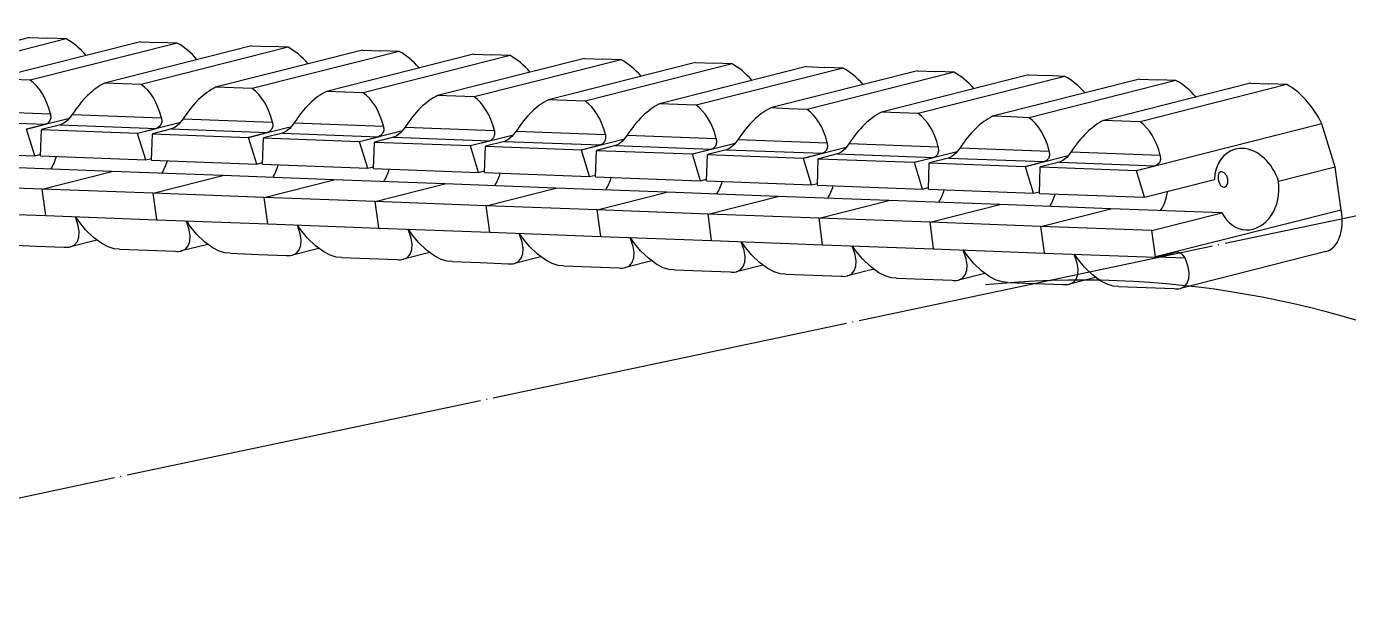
# Model space of a CAD drawing. Header units: millimetres. Extents: x 150937 to 394412, y 327166 to 584759.
# Drawn here: x 183886.4 to 184033, y 452214.7 to 452279.9 of the extents above; entities that cross this region are included whole.
import ezdxf

# ---------------------------------------------------------------- set-up
doc = ezdxf.new("R2010")
doc.units = ezdxf.units.MM
doc.linetypes.add('CEN', pattern=[62, 60, -1, 0, -1])
doc.layers.add('지시선', color=1, linetype='CEN', lineweight=20)
doc.styles.add('ROMANS', font='romans.shx')
doc.dimstyles.new('1004', dxfattribs={"dimscale": 50, "dimtxt": 1.8, "dimasz": 1.6, "dimexe": 1.25, "dimexo": 1, "dimtad": 1, "dimtxsty": 'ROMANS', "dimcen": 2.5, "dimclrd": 94, "dimclre": 94, "dimclrt": 151, "dimadec": 0, "dimazin": 0, "dimtfac": 1, "dimtix": 1, "dimtmove": 0, "dimatfit": 3, "dimfxl": 0, "dimarcsym": 0})

# ---------------------------------------------------------------- blocks, each defined once
blk = doc.blocks.new('c3 base')
at = {"color": 7, "ltscale": 0.279817}
for p, q in [((25986.042, 14768.859), (25961.629, 14762.68)), ((25992.113, 14768.632), (25967.699, 14762.453)), ((26078.252, 14765.408), (26053.838, 14759.229)), ((26084.322, 14765.181), (26059.908, 14759.002)), ((26096.694, 14764.718), (26072.28, 14758.539)), ((26102.764, 14764.491), (26078.35, 14758.312)), ((26139.648, 14763.111), (26115.234, 14756.932)), ((26188.903, 14761.267), (26164.489, 14755.088)), ((26194.973, 14761.04), (26170.56, 14754.861))]:
    blk.add_line(p, q, dxfattribs=at)
at = {"color": 7, "ltscale": 0.279816}
for p, q in [((26004.484, 14768.169), (25980.071, 14761.99)), ((26010.555, 14767.942), (25986.141, 14761.763)), ((26022.926, 14767.479), (25998.512, 14761.3)), ((26028.996, 14767.251), (26004.583, 14761.072)), ((26041.368, 14766.788), (26016.954, 14760.609)), ((26047.438, 14766.561), (26023.025, 14760.382)), ((26059.81, 14766.098), (26035.396, 14759.919)), ((26065.88, 14765.871), (26041.467, 14759.692)), ((26115.135, 14764.028), (26090.722, 14757.849)), ((26121.206, 14763.801), (26096.792, 14757.622)), ((26133.577, 14763.338), (26109.164, 14757.159)), ((26152.019, 14762.648), (26127.606, 14756.469)), ((26158.09, 14762.42), (26133.676, 14756.241)), ((26170.461, 14761.957), (26146.047, 14755.778)), ((26176.531, 14761.73), (26152.118, 14755.551))]:
    blk.add_line(p, q, dxfattribs=at)
at = {"color": 7, "ltscale": 0.033748}
for p, q in [((25986.042, 14768.859), (25989.078, 14768.745)), ((25992.113, 14768.632), (25989.078, 14768.745)), ((26004.484, 14768.169), (26007.519, 14768.055)), ((26010.555, 14767.942), (26007.519, 14768.055)), ((26041.368, 14766.788), (26044.403, 14766.675)), ((26047.438, 14766.561), (26044.403, 14766.675)), ((26059.81, 14766.098), (26062.845, 14765.985)), ((26065.88, 14765.871), (26062.845, 14765.985)), ((26096.694, 14764.718), (26099.729, 14764.604)), ((26102.764, 14764.491), (26099.729, 14764.604)), ((26115.135, 14764.028), (26118.171, 14763.914)), ((26121.206, 14763.801), (26118.171, 14763.914)), ((25986.141, 14761.763), (25983.106, 14761.876)), ((26001.548, 14761.186), (25998.512, 14761.3)), ((26004.583, 14761.072), (26001.548, 14761.186)), ((26139.648, 14763.111), (26136.613, 14763.224)), ((26152.019, 14762.648), (26155.054, 14762.534)), ((26158.09, 14762.42), (26155.054, 14762.534)), ((26170.461, 14761.957), (26173.496, 14761.844)), ((26176.531, 14761.73), (26173.496, 14761.844)), ((26038.431, 14759.806), (26035.396, 14759.919)), ((26041.467, 14759.692), (26038.431, 14759.806)), ((26056.873, 14759.116), (26053.838, 14759.229)), ((26059.908, 14759.002), (26056.873, 14759.116)), ((26093.757, 14757.735), (26090.722, 14757.849)), ((26096.792, 14757.622), (26093.757, 14757.735)), ((26112.199, 14757.045), (26109.164, 14757.159)), ((26115.234, 14756.932), (26112.199, 14757.045)), ((26149.083, 14755.665), (26146.047, 14755.778)), ((26152.118, 14755.551), (26149.083, 14755.665)), ((26167.524, 14754.975), (26164.489, 14755.088)), ((26170.56, 14754.861), (26167.524, 14754.975))]:
    blk.add_line(p, q, dxfattribs=at)
at = {"color": 7, "ltscale": 0.03375}
for p, q in [((26022.926, 14767.479), (26025.961, 14767.365)), ((26084.322, 14765.181), (26081.287, 14765.295)), ((26133.577, 14763.338), (26136.613, 14763.224)), ((26194.973, 14761.04), (26191.938, 14761.154)), ((26023.025, 14760.382), (26019.989, 14760.496)), ((26075.315, 14758.425), (26072.28, 14758.539)), ((26133.676, 14756.241), (26130.641, 14756.355))]:
    blk.add_line(p, q, dxfattribs=at)
at = {"color": 7, "ltscale": 0.033747}
for p, q in [((26028.996, 14767.251), (26025.961, 14767.365)), ((26078.252, 14765.408), (26081.287, 14765.295)), ((26188.903, 14761.267), (26191.938, 14761.154)), ((26019.989, 14760.496), (26016.954, 14760.609)), ((26078.35, 14758.312), (26075.315, 14758.425)), ((26130.641, 14756.355), (26127.606, 14756.469))]:
    blk.add_line(p, q, dxfattribs=at)
at = {"color": 7, "ltscale": 0.164677}
for p, q in [((25974.693, 14756.758), (25989.504, 14756.204)), ((25993.135, 14756.068), (26007.946, 14755.514)), ((26011.577, 14755.378), (26026.387, 14754.824)), ((26048.461, 14753.998), (26063.271, 14753.443)), ((26066.903, 14753.308), (26081.713, 14752.753)), ((26085.344, 14752.617), (26100.155, 14752.063)), ((26103.786, 14751.927), (26118.597, 14751.373)), ((26159.112, 14749.857), (26173.923, 14749.303))]:
    blk.add_line(p, q, dxfattribs=at)
at = {"color": 7, "ltscale": 0.177213}
for p, q in [((25972.741, 14755.06), (25988.679, 14754.463)), ((26006.463, 14752.879), (26022.401, 14752.283)), ((26009.625, 14753.679), (26025.563, 14753.083)), ((26028.067, 14752.989), (26044.005, 14752.393)), ((26024.905, 14752.189), (26040.843, 14751.593)), ((26043.347, 14751.499), (26059.285, 14750.902)), ((26046.509, 14752.299), (26062.447, 14751.703)), ((26061.789, 14750.809), (26077.727, 14750.212)), ((26083.392, 14750.919), (26099.33, 14750.322)), ((26080.23, 14750.119), (26096.168, 14749.522)), ((26117.114, 14748.738), (26133.052, 14748.142)), ((26120.276, 14749.539), (26136.214, 14748.942)), ((26138.718, 14748.848), (26154.656, 14748.252)), ((26157.16, 14748.158), (26173.098, 14747.562)), ((26153.998, 14747.358), (26169.936, 14746.762))]:
    blk.add_line(p, q, dxfattribs=at)
at = {"color": 7, "ltscale": 0.081589}
for p, q in [((25992.658, 14755.42), (25985.54, 14753.618)), ((26084.868, 14751.969), (26077.749, 14750.168)), ((26103.309, 14751.279), (26096.191, 14749.477))]:
    blk.add_line(p, q, dxfattribs=at)
at = {"color": 7, "ltscale": 0.081587}
for p, q in [((26011.1, 14754.73), (26003.982, 14752.928)), ((26029.542, 14754.04), (26022.424, 14752.238)), ((26066.426, 14752.659), (26059.307, 14750.858)), ((26121.751, 14750.589), (26114.633, 14748.787)), ((26140.193, 14749.899), (26133.075, 14748.097))]:
    blk.add_line(p, q, dxfattribs=at)
at = {"color": 7, "ltscale": 0.164679}
for p, q in [((26030.019, 14754.688), (26044.829, 14754.134)), ((26122.228, 14751.237), (26137.039, 14750.683)), ((26140.67, 14750.547), (26155.481, 14749.993))]:
    blk.add_line(p, q, dxfattribs=at)
at = {"color": 7, "ltscale": 0.036241}
for p, q in [((25985.517, 14753.663), (25988.679, 14754.463)), ((25991.183, 14754.37), (25988.021, 14753.569)), ((26003.959, 14752.973), (26007.121, 14753.773)), ((26009.625, 14753.679), (26006.463, 14752.879)), ((26022.401, 14752.283), (26025.563, 14753.083)), ((26028.067, 14752.989), (26024.905, 14752.189)), ((26040.843, 14751.593), (26044.005, 14752.393)), ((26077.727, 14750.212), (26080.889, 14751.013)), ((26083.392, 14750.919), (26080.23, 14750.119)), ((26096.168, 14749.522), (26099.33, 14750.322)), ((26101.834, 14750.229), (26098.672, 14749.428)), ((26114.61, 14748.832), (26117.772, 14749.632)), ((26120.276, 14749.539), (26117.114, 14748.738)), ((26133.052, 14748.142), (26136.214, 14748.942)), ((26138.718, 14748.848), (26135.556, 14748.048)), ((26173.152, 14732.368), (26176.314, 14733.168))]:
    blk.add_line(p, q, dxfattribs=at)
at = {"color": 7, "ltscale": 0.05114}
for p, q in [((25986.895, 14749.22), (25985.54, 14753.618)), ((26005.337, 14748.529), (26003.982, 14752.928)), ((26023.779, 14747.839), (26022.424, 14752.238)), ((26060.662, 14746.459), (26059.307, 14750.858)), ((26079.104, 14745.769), (26077.749, 14750.168)), ((26097.546, 14745.079), (26096.191, 14749.477)), ((26115.988, 14744.389), (26114.633, 14748.787)), ((26171.314, 14742.318), (26169.959, 14746.717))]:
    blk.add_line(p, q, dxfattribs=at)
at = {"color": 7, "ltscale": 0.048276}
for p, q in [((25987.851, 14749.184), (25988.01, 14753.526)), ((26043.177, 14747.113), (26043.336, 14751.455)), ((26061.618, 14746.423), (26061.778, 14750.765)), ((26080.06, 14745.733), (26080.22, 14750.075)), ((26098.502, 14745.043), (26098.662, 14749.385)), ((26153.828, 14742.973), (26153.987, 14747.315))]:
    blk.add_line(p, q, dxfattribs=at)
at = {"color": 7, "ltscale": 0.177214}
for p, q in [((25988.021, 14753.569), (26003.959, 14752.973)), ((25991.183, 14754.37), (26007.121, 14753.773)), ((26064.95, 14751.609), (26080.889, 14751.013)), ((26101.834, 14750.229), (26117.772, 14749.632)), ((26098.672, 14749.428), (26114.61, 14748.832)), ((26135.556, 14748.048), (26151.494, 14747.452))]:
    blk.add_line(p, q, dxfattribs=at)
at = {"color": 7, "ltscale": 0.048275}
for p, q in [((26006.293, 14748.494), (26006.452, 14752.836)), ((26024.735, 14747.804), (26024.894, 14752.145)), ((26116.944, 14744.353), (26117.104, 14748.695)), ((26135.386, 14743.663), (26135.545, 14748.005))]:
    blk.add_line(p, q, dxfattribs=at)
at = {"color": 7, "ltscale": 0.081588}
for p, q in [((26047.984, 14753.35), (26040.865, 14751.548)), ((26158.635, 14749.209), (26151.517, 14747.407))]:
    blk.add_line(p, q, dxfattribs=at)
at = {"color": 7, "ltscale": 0.353376}
blk.add_line((26200.79, 14754.52), (26169.959, 14746.717), dxfattribs=at)
at = {"color": 7, "ltscale": 0.083425}
blk.add_line((26203.001, 14747.345), (26200.79, 14754.52), dxfattribs=at)
at = {"color": 7, "ltscale": 0.051139}
for p, q in [((26042.22, 14747.149), (26040.865, 14751.548)), ((26134.43, 14743.699), (26133.075, 14748.097)), ((26152.872, 14743.008), (26151.517, 14747.407))]:
    blk.add_line(p, q, dxfattribs=at)
at = {"color": 7, "ltscale": 0.036239}
for p, q in [((26046.509, 14752.299), (26043.347, 14751.499)), ((26059.285, 14750.902), (26062.447, 14751.703)), ((26064.95, 14751.609), (26061.789, 14750.809)), ((26151.494, 14747.452), (26154.656, 14748.252)), ((26157.16, 14748.158), (26153.998, 14747.358)), ((26169.936, 14746.762), (26173.098, 14747.562))]:
    blk.add_line(p, q, dxfattribs=at)
at = {"color": 7, "ltscale": 0.19442}
for p, q in [((25969.409, 14749.874), (25986.895, 14749.22)), ((26080.06, 14745.733), (26097.546, 14745.079))]:
    blk.add_line(p, q, dxfattribs=at)
at = {"color": 7, "ltscale": 0.011077}
for p, q in [((25986.895, 14749.22), (25987.861, 14749.464)), ((26005.337, 14748.529), (26006.303, 14748.774)), ((26023.779, 14747.839), (26024.745, 14748.084)), ((26042.22, 14747.149), (26043.187, 14747.394)), ((26060.662, 14746.459), (26061.629, 14746.704)), ((26079.104, 14745.769), (26080.071, 14746.014)), ((26097.546, 14745.079), (26098.512, 14745.323)), ((26115.988, 14744.389), (26116.954, 14744.633)), ((26134.43, 14743.699), (26135.396, 14743.943)), ((26152.872, 14743.008), (26153.838, 14743.253))]:
    blk.add_line(p, q, dxfattribs=at)
at = {"color": 7, "ltscale": 0.194422}
for p, q in [((25987.851, 14749.184), (26005.337, 14748.529)), ((26006.293, 14748.494), (26023.779, 14747.839)), ((26024.735, 14747.804), (26042.22, 14747.149)), ((26043.177, 14747.113), (26060.662, 14746.459)), ((26061.618, 14746.423), (26079.104, 14745.769)), ((26098.502, 14745.043), (26115.988, 14744.389)), ((26116.944, 14744.353), (26134.43, 14743.699)), ((26135.386, 14743.663), (26152.872, 14743.008)), ((26153.828, 14742.973), (26171.314, 14742.318))]:
    blk.add_line(p, q, dxfattribs=at)
at = {"color": 7, "ltscale": 0.205054}
for p, q in [((25999.729, 14746.62), (25981.287, 14747.31)), ((26036.612, 14745.24), (26018.17, 14745.93)), ((25988.128, 14743.684), (25969.686, 14744.374)), ((26025.011, 14742.303), (26006.569, 14742.994)), ((26110.38, 14742.479), (26091.938, 14743.169)), ((26147.264, 14741.099), (26128.822, 14741.789)), ((26098.779, 14739.543), (26080.337, 14740.233)), ((26135.663, 14738.163), (26117.221, 14738.853))]:
    blk.add_line(p, q, dxfattribs=at)
at = {"color": 7, "ltscale": 0.132964}
for p, q in [((25988.128, 14743.684), (25999.729, 14746.62)), ((25988.128, 14743.684), (25999.729, 14746.62)), ((26006.569, 14742.994), (26018.17, 14745.93)), ((26006.569, 14742.994), (26018.17, 14745.93)), ((26025.011, 14742.303), (26036.612, 14745.24)), ((26025.011, 14742.303), (26036.612, 14745.24)), ((26043.453, 14741.613), (26055.054, 14744.55)), ((26043.453, 14741.613), (26055.054, 14744.55)), ((26061.895, 14740.923), (26073.496, 14743.859)), ((26061.895, 14740.923), (26073.496, 14743.859)), ((26171.314, 14742.318), (26182.915, 14745.254)), ((26080.337, 14740.233), (26091.938, 14743.169)), ((26080.337, 14740.233), (26091.938, 14743.169)), ((26098.779, 14739.543), (26110.38, 14742.479)), ((26098.779, 14739.543), (26110.38, 14742.479)), ((26117.221, 14738.853), (26128.822, 14741.789)), ((26117.221, 14738.853), (26128.822, 14741.789)), ((26135.663, 14738.163), (26147.264, 14741.099)), ((26135.663, 14738.163), (26147.264, 14741.099)), ((26154.104, 14737.472), (26165.705, 14740.409)), ((26154.104, 14737.472), (26165.705, 14740.409)), ((26172.546, 14736.782), (26184.147, 14739.719))]:
    blk.add_line(p, q, dxfattribs=at)
at = {"color": 7, "ltscale": 0.205053}
for p, q in [((26018.17, 14745.93), (25999.729, 14746.62)), ((26006.569, 14742.994), (25988.128, 14743.684)), ((26055.054, 14744.55), (26036.612, 14745.24)), ((26073.496, 14743.859), (26055.054, 14744.55)), ((26091.938, 14743.169), (26073.496, 14743.859)), ((26043.453, 14741.613), (26025.011, 14742.303)), ((26061.895, 14740.923), (26043.453, 14741.613)), ((26128.822, 14741.789), (26110.38, 14742.479)), ((26080.337, 14740.233), (26061.895, 14740.923)), ((26117.221, 14738.853), (26098.779, 14739.543)), ((26165.705, 14740.409), (26147.264, 14741.099)), ((26184.147, 14739.719), (26165.705, 14740.409)), ((26154.104, 14737.472), (26135.663, 14738.163)), ((26172.546, 14736.782), (26154.104, 14737.472))]:
    blk.add_line(p, q, dxfattribs=at)
at = {"color": 7, "ltscale": 0.107976}
blk.add_line((26203.001, 14747.345), (26193.58, 14744.96), dxfattribs=at)
at = {"color": 7, "ltscale": 0.080025}
blk.add_line((26203.977, 14740.209), (26203.001, 14747.345), dxfattribs=at)
at = {"color": 7, "ltscale": 0.049085}
for p, q in [((25988.726, 14739.307), (25988.128, 14743.684)), ((25988.726, 14739.307), (25988.128, 14743.684)), ((26007.168, 14738.617), (26006.569, 14742.994)), ((26007.168, 14738.617), (26006.569, 14742.994)), ((26044.052, 14737.236), (26043.453, 14741.613)), ((26044.052, 14737.236), (26043.453, 14741.613)), ((26062.494, 14736.546), (26061.895, 14740.923)), ((26062.494, 14736.546), (26061.895, 14740.923)), ((26080.936, 14735.856), (26080.337, 14740.233)), ((26080.936, 14735.856), (26080.337, 14740.233)), ((26099.378, 14735.166), (26098.779, 14739.543)), ((26099.378, 14735.166), (26098.779, 14739.543)), ((26117.819, 14734.476), (26117.221, 14738.853)), ((26117.819, 14734.476), (26117.221, 14738.853)), ((26154.703, 14733.096), (26154.104, 14737.472)), ((26154.703, 14733.096), (26154.104, 14737.472)), ((26173.145, 14732.405), (26172.546, 14736.782))]:
    blk.add_line(p, q, dxfattribs=at)
at = {"color": 7, "ltscale": 0.049084}
for p, q in [((26025.61, 14737.927), (26025.011, 14742.303)), ((26025.61, 14737.927), (26025.011, 14742.303)), ((26136.261, 14733.786), (26135.663, 14738.163)), ((26136.261, 14733.786), (26135.663, 14738.163))]:
    blk.add_line(p, q, dxfattribs=at)
at = {"color": 7, "ltscale": 0.205094}
for p, q in [((25970.288, 14739.96), (25988.733, 14739.269)), ((25988.73, 14739.269), (26007.175, 14738.579)), ((26025.613, 14737.889), (26044.059, 14737.199)), ((26044.055, 14737.199), (26062.501, 14736.509)), ((26062.497, 14736.509), (26080.943, 14735.819)), ((26080.939, 14735.819), (26099.384, 14735.128)), ((26136.265, 14733.748), (26154.71, 14733.058)), ((26154.706, 14733.058), (26173.152, 14732.368))]:
    blk.add_line(p, q, dxfattribs=at)
at = {"color": 7, "ltscale": 0.353377}
blk.add_line((26203.977, 14740.209), (26173.145, 14732.405), dxfattribs=at)
at = {"color": 7, "ltscale": 0.205095}
for p, q in [((26007.171, 14738.579), (26025.617, 14737.889)), ((26099.381, 14735.129), (26117.826, 14734.438)), ((26117.823, 14734.438), (26136.268, 14733.748))]:
    blk.add_line(p, q, dxfattribs=at)
at = {"color": 7, "ltscale": 0.050047}
for p, q in [((25997.21, 14735.192), (25992.844, 14734.087)), ((26107.861, 14731.051), (26103.495, 14729.946)), ((26144.745, 14729.671), (26140.379, 14728.566))]:
    blk.add_line(p, q, dxfattribs=at)
at = {"color": 7, "ltscale": 0.051311}
for p, q in [((25982.552, 14734.395), (25987.167, 14734.222)), ((25987.167, 14734.222), (25991.782, 14734.049)), ((26000.994, 14733.705), (26005.609, 14733.532)), ((26019.436, 14733.014), (26024.051, 14732.842)), ((26024.051, 14732.842), (26028.666, 14732.669)), ((26037.878, 14732.324), (26042.493, 14732.152)), ((26056.32, 14731.634), (26060.935, 14731.461)), ((26060.935, 14731.461), (26065.55, 14731.289)), ((26074.762, 14730.944), (26079.377, 14730.771)), ((26079.377, 14730.771), (26083.991, 14730.599)), ((26097.818, 14730.081), (26102.433, 14729.908)), ((26111.646, 14729.564), (26116.26, 14729.391)), ((26130.087, 14728.874), (26134.702, 14728.701)), ((26134.702, 14728.701), (26139.317, 14728.528)), ((26148.529, 14728.183), (26153.144, 14728.011)), ((26166.971, 14727.493), (26171.586, 14727.321)), ((26171.586, 14727.321), (26176.201, 14727.148))]:
    blk.add_line(p, q, dxfattribs=at)
at = {"color": 7, "ltscale": 0.05131}
for p, q in [((26005.609, 14733.532), (26010.224, 14733.359)), ((26042.493, 14732.152), (26047.108, 14731.979)), ((26093.204, 14730.254), (26097.818, 14730.081)), ((26116.26, 14729.391), (26120.875, 14729.218)), ((26153.144, 14728.011), (26157.759, 14727.838))]:
    blk.add_line(p, q, dxfattribs=at)
at = {"color": 7, "ltscale": 0.050049}
for p, q in [((26015.652, 14734.502), (26011.285, 14733.397)), ((26034.094, 14733.812), (26029.727, 14732.706)), ((26052.536, 14733.121), (26048.169, 14732.016)), ((26070.978, 14732.431), (26066.611, 14731.326)), ((26089.42, 14731.741), (26085.053, 14730.636)), ((26126.303, 14730.361), (26121.937, 14729.256)), ((26163.187, 14728.981), (26158.82, 14727.875))]:
    blk.add_line(p, q, dxfattribs=at)
at = {"color": 7, "ltscale": 0.27706}
blk.add_line((26201.435, 14733.303), (26177.262, 14727.185), dxfattribs=at)
at = {"color": 7, "ltscale": 0.052109}
blk.add_line((26173.354, 14732.419), (26178.041, 14732.244), dxfattribs=at)
at = {"color": 7}
for points in [[(25989.504, 14756.204), (25989.553, 14755.491), (25989.373, 14754.968), (25988.991, 14754.59), (25988.679, 14754.463)], [(25993.135, 14756.068), (25992.421, 14755.161), (25991.758, 14754.622), (25991.183, 14754.37)], [(26007.946, 14755.514), (26007.995, 14754.801), (26007.815, 14754.278), (26007.433, 14753.9), (26007.121, 14753.773)], [(26011.577, 14755.378), (26010.863, 14754.471), (26010.2, 14753.932), (26009.625, 14753.679)], [(26026.387, 14754.824), (26026.437, 14754.111), (26026.257, 14753.588), (26025.874, 14753.21), (26025.563, 14753.083)], [(26030.019, 14754.688), (26029.305, 14753.78), (26028.642, 14753.242), (26028.067, 14752.989)], [(26044.829, 14754.134), (26044.879, 14753.421), (26044.699, 14752.898), (26044.316, 14752.52), (26044.005, 14752.393)], [(26048.461, 14753.998), (26047.747, 14753.09), (26047.084, 14752.552), (26046.509, 14752.299)], [(26063.271, 14753.443), (26063.321, 14752.731), (26063.141, 14752.208), (26062.758, 14751.83), (26062.447, 14751.703)], [(26066.903, 14753.308), (26066.189, 14752.4), (26065.526, 14751.861), (26064.95, 14751.609)], [(26081.713, 14752.753), (26081.763, 14752.041), (26081.583, 14751.517), (26081.2, 14751.14), (26080.889, 14751.013)], [(26085.344, 14752.617), (26084.63, 14751.71), (26083.968, 14751.171), (26083.392, 14750.919)], [(26100.155, 14752.063), (26100.205, 14751.351), (26100.025, 14750.827), (26099.642, 14750.45), (26099.33, 14750.322)], [(26103.786, 14751.927), (26103.072, 14751.02), (26102.41, 14750.481), (26101.834, 14750.229)], [(26118.597, 14751.373), (26118.647, 14750.66), (26118.467, 14750.137), (26118.084, 14749.759), (26117.772, 14749.632)], [(26122.228, 14751.237), (26121.514, 14750.33), (26120.851, 14749.791), (26120.276, 14749.539)], [(26137.039, 14750.683), (26137.089, 14749.97), (26136.908, 14749.447), (26136.526, 14749.069), (26136.214, 14748.942)], [(26140.67, 14750.547), (26139.956, 14749.64), (26139.293, 14749.101), (26138.718, 14748.848)], [(26155.481, 14749.993), (26155.53, 14749.28), (26155.35, 14748.757), (26154.968, 14748.379), (26154.656, 14748.252)], [(26159.112, 14749.857), (26158.398, 14748.949), (26157.735, 14748.411), (26157.16, 14748.158)], [(26173.923, 14749.303), (26173.972, 14748.59), (26173.792, 14748.067), (26173.409, 14747.689), (26173.098, 14747.562)], [(26183.949, 14746.536), (26183.68, 14746.343), (26183.537, 14745.956), (26183.551, 14745.256), (26183.7, 14744.718)], [(26184.974, 14745.881), (26184.564, 14746.359), (26184.141, 14746.546), (26183.949, 14746.536)], [(26184.584, 14744.028), (26184.912, 14744.236), (26185.15, 14744.698), (26185.167, 14745.355), (26184.974, 14745.881)], [(26183.7, 14744.718), (26183.981, 14744.252), (26184.309, 14744.033), (26184.584, 14744.028)], [(25992.843, 14734.087), (25993.508, 14734.402), (25993.976, 14734.948), (25994.236, 14735.691), (25994.287, 14736.592), (25994.138, 14737.61), (25993.648, 14739.085)], [(26000.994, 14733.705), (26000.103, 14733.767), (25999.107, 14734.078), (25998.058, 14734.617), (25996.658, 14735.633), (25995.345, 14736.903), (25994.196, 14738.335), (25993.7, 14739.085)], [(26011.285, 14733.397), (26011.95, 14733.712), (26012.418, 14734.258), (26012.678, 14735.001), (26012.729, 14735.902), (26012.579, 14736.92), (26012.09, 14738.395)], [(26019.436, 14733.014), (26018.544, 14733.077), (26017.549, 14733.388), (26016.5, 14733.927), (26015.1, 14734.942), (26013.787, 14736.213), (26012.638, 14737.645), (26012.142, 14738.395)], [(26029.727, 14732.706), (26030.392, 14733.022), (26030.86, 14733.568), (26031.12, 14734.311), (26031.171, 14735.211), (26031.021, 14736.23), (26030.532, 14737.705)], [(26037.878, 14732.324), (26036.986, 14732.387), (26035.991, 14732.697), (26034.942, 14733.236), (26033.542, 14734.252), (26032.229, 14735.523), (26031.079, 14736.955), (26030.584, 14737.705)], [(26048.169, 14732.016), (26048.834, 14732.331), (26049.302, 14732.878), (26049.561, 14733.621), (26049.613, 14734.521), (26049.463, 14735.54), (26048.974, 14737.015)], [(26056.32, 14731.634), (26055.428, 14731.696), (26054.433, 14732.007), (26053.384, 14732.546), (26051.984, 14733.562), (26050.671, 14734.833), (26049.521, 14736.265), (26049.026, 14737.015)], [(26066.611, 14731.326), (26067.275, 14731.641), (26067.744, 14732.187), (26068.003, 14732.93), (26068.055, 14733.831), (26067.905, 14734.85), (26067.415, 14736.325)], [(26074.762, 14730.944), (26073.87, 14731.006), (26072.875, 14731.317), (26071.826, 14731.856), (26070.425, 14732.872), (26069.113, 14734.143), (26067.963, 14735.575), (26067.468, 14736.324)], [(26085.053, 14730.636), (26085.717, 14730.951), (26086.185, 14731.497), (26086.445, 14732.24), (26086.497, 14733.141), (26086.347, 14734.159), (26085.857, 14735.634)], [(26093.204, 14730.254), (26092.312, 14730.316), (26091.317, 14730.627), (26090.267, 14731.166), (26088.867, 14732.182), (26087.555, 14733.452), (26086.405, 14734.885), (26085.91, 14735.634)], [(26103.495, 14729.946), (26104.159, 14730.261), (26104.627, 14730.807), (26104.887, 14731.55), (26104.938, 14732.451), (26104.789, 14733.469), (26104.299, 14734.944)], [(26111.646, 14729.564), (26110.754, 14729.626), (26109.759, 14729.937), (26108.709, 14730.476), (26107.309, 14731.492), (26105.997, 14732.762), (26104.847, 14734.195), (26104.352, 14734.944)], [(26121.937, 14729.256), (26122.601, 14729.571), (26123.069, 14730.117), (26123.329, 14730.86), (26123.38, 14731.761), (26123.231, 14732.779), (26122.741, 14734.254)], [(26130.087, 14728.874), (26129.196, 14728.936), (26128.2, 14729.247), (26127.151, 14729.786), (26125.751, 14730.802), (26124.438, 14732.072), (26123.289, 14733.504), (26122.794, 14734.254)], [(26140.378, 14728.566), (26141.043, 14728.881), (26141.511, 14729.427), (26141.771, 14730.17), (26141.822, 14731.071), (26141.673, 14732.089), (26141.183, 14733.564)], [(26148.529, 14728.183), (26147.638, 14728.246), (26146.642, 14728.557), (26145.593, 14729.096), (26144.193, 14730.112), (26142.88, 14731.382), (26141.731, 14732.814), (26141.235, 14733.564)], [(26158.82, 14727.875), (26159.485, 14728.191), (26159.953, 14728.737), (26160.213, 14729.48), (26160.264, 14730.38), (26160.114, 14731.399), (26159.625, 14732.874)], [(26166.971, 14727.493), (26166.079, 14727.555), (26165.084, 14727.866), (26164.035, 14728.405), (26162.635, 14729.421), (26161.322, 14730.692), (26160.173, 14732.124), (26159.677, 14732.874)], [(26178.041, 14732.244), (26177.623, 14732.829), (26177.029, 14733.158), (26176.702, 14733.209)], [(26177.262, 14727.185), (26177.931, 14727.504), (26178.401, 14728.057), (26178.658, 14728.81), (26178.704, 14729.723), (26178.546, 14730.753), (26178.041, 14732.244)]]:
    blk.add_lwpolyline(points, dxfattribs=at)
for centre, radius, start, end in [((26187.407, 14746.262), 4.188, 87.69003, 104.07339), ((25992.223, 14736.78), 2.765, 260.82069, 282.97043), ((26010.665, 14736.09), 2.765, 260.82069, 282.97043), ((26029.107, 14735.399), 2.765, 260.82069, 282.97043), ((26176.651, 14731.839), 1.372, 87.86077, 104.23335), ((26047.549, 14734.709), 2.765, 260.82069, 282.97043), ((26065.991, 14734.019), 2.765, 260.82069, 282.97043), ((26084.433, 14733.329), 2.765, 260.82069, 282.97043), ((26102.874, 14732.639), 2.765, 260.82069, 282.97043), ((26121.316, 14731.949), 2.765, 260.82069, 282.97043), ((26139.758, 14731.259), 2.765, 260.82069, 282.97043), ((26158.2, 14730.568), 2.765, 260.82069, 282.97043), ((26176.642, 14729.878), 2.765, 260.82069, 282.97043)]:
    blk.add_arc(centre, radius, start, end, dxfattribs=at)
blk.add_arc((26160.823, 14568.902), 159.661, 331.89521, 95.72748)
for centre, major_axis, ratio, start_param, end_param in [((25990.919, 14755.281), (-3.566, 14.091), 0.6191407, 5.3946624, 5.7681308), ((26009.361, 14754.591), (-3.566, 14.091), 0.6191407, 5.3946624, 5.7681308), ((26027.803, 14753.901), (-3.566, 14.091), 0.6191407, 5.3946624, 5.7681308), ((26046.245, 14753.211), (-3.566, 14.091), 0.6191407, 5.3946624, 5.7681308), ((26064.687, 14752.521), (-3.566, 14.091), 0.6191407, 5.3946624, 5.7681308), ((26083.128, 14751.831), (-3.566, 14.091), 0.6191407, 5.3946624, 5.7681308), ((26101.57, 14751.141), (-3.566, 14.091), 0.6191407, 5.3946624, 5.7681308), ((26120.012, 14750.45), (-3.566, 14.091), 0.6191407, 5.3946624, 5.7681308), ((25980.378, 14747.259), (-4.041, -15.309), 0.5732109, 2.3368659, 2.9340141), ((25998.817, 14746.569), (-4.045, -15.309), 0.5731691, 3.6050639, 4.2022119), ((26138.454, 14749.76), (-3.566, 14.091), 0.6191407, 5.3946624, 5.7681308), ((26156.896, 14749.07), (-3.566, 14.091), 0.6191407, 5.3946624, 5.7681308), ((26175.338, 14748.38), (-3.566, 14.091), 0.6191407, 5.3946624, 5.7681308), ((25998.82, 14746.569), (-4.041, -15.309), 0.5732109, 2.3368659, 2.9340141), ((26017.259, 14745.879), (-4.045, -15.309), 0.5731691, 3.6050639, 4.2022119), ((26017.262, 14745.879), (-4.041, -15.309), 0.5732109, 2.3368659, 2.9340141), ((26035.701, 14745.189), (-4.045, -15.309), 0.5731691, 3.6050639, 4.2022119), ((26035.704, 14745.189), (-4.041, -15.309), 0.5732109, 2.3368659, 2.9340141), ((26054.143, 14744.499), (-4.045, -15.309), 0.5731691, 3.6050639, 4.2022119), ((26054.146, 14744.499), (-4.041, -15.309), 0.5732109, 2.3368659, 2.9340141), ((26193.78, 14747.69), (-3.566, 14.091), 0.6191407, 5.0563521, 5.7681308), ((26072.585, 14743.809), (-4.045, -15.309), 0.5731691, 3.6050639, 4.2022119), ((26072.588, 14743.809), (-4.041, -15.309), 0.5732109, 2.3368659, 2.9340141), ((26091.026, 14743.118), (-4.045, -15.309), 0.5731691, 3.6050639, 4.2022119), ((26091.029, 14743.118), (-4.041, -15.309), 0.5732109, 2.3368659, 2.9340141), ((26109.468, 14742.428), (-4.045, -15.309), 0.5731691, 3.6050639, 4.2022119), ((26109.471, 14742.428), (-4.041, -15.309), 0.5732109, 2.3368659, 2.9340141), ((26127.91, 14741.738), (-4.045, -15.309), 0.5731691, 3.6050639, 4.2022119), ((26127.913, 14741.738), (-4.041, -15.309), 0.5732109, 2.3368659, 2.9340141), ((26146.352, 14741.048), (-4.045, -15.309), 0.5731691, 3.6050639, 4.2022119), ((26146.355, 14741.048), (-4.041, -15.309), 0.5732109, 2.3368659, 2.9340141), ((26164.794, 14740.358), (-4.045, -15.309), 0.5731691, 3.6050639, 4.2022119), ((26164.797, 14740.358), (-4.041, -15.309), 0.5732109, 2.3368659, 2.9340141), ((25978.529, 14746.788), (-3.566, 14.091), 0.6191407, 5.0563521, 5.0599308), ((25996.971, 14746.098), (-3.566, 14.091), 0.6191407, 0.8639833, 0.8675619), ((25996.971, 14746.098), (-3.566, 14.091), 0.6191407, 5.0563521, 5.0599308), ((26015.413, 14745.408), (-3.566, 14.091), 0.6191407, 0.8639833, 0.8675619), ((26015.413, 14745.408), (-3.566, 14.091), 0.6191407, 5.0563521, 5.0599308), ((26033.855, 14744.717), (-3.566, 14.091), 0.6191407, 0.8639833, 0.8675619), ((26033.855, 14744.717), (-3.566, 14.091), 0.6191407, 5.0563521, 5.0599308), ((26052.297, 14744.027), (-3.566, 14.091), 0.6191407, 0.8639833, 0.8675619), ((26052.297, 14744.027), (-3.566, 14.091), 0.6191407, 5.0563521, 5.0599308), ((26070.739, 14743.337), (-3.566, 14.091), 0.6191407, 0.8639833, 0.8675619), ((26070.739, 14743.337), (-3.566, 14.091), 0.6191407, 5.0563521, 5.0599308), ((26188.441, 14743.66), (2.51, -6.519), 0.7564666, 3.0509543, 4.1919985), ((26188.441, 14743.66), (2.51, -6.519), 0.7564529, 1.480137, 2.8279417), ((25985.581, 14751.251), (-0.252, -6.745), 0.772644, 0.9181742, 1.2729009), ((25985.581, 14751.251), (-0.252, -6.745), 0.772644, 0.9181742, 1.2729009), ((26004.023, 14750.561), (-0.252, -6.745), 0.772644, 0.9181742, 1.2729009), ((26004.023, 14750.561), (-0.252, -6.745), 0.772644, 0.9181742, 1.2729009), ((26089.181, 14742.647), (-3.566, 14.091), 0.6191407, 0.8639833, 0.8675619), ((26089.181, 14742.647), (-3.566, 14.091), 0.6191407, 5.0563521, 5.0599308), ((26107.622, 14741.957), (-3.566, 14.091), 0.6191407, 0.8639833, 0.8675619), ((26107.622, 14741.957), (-3.566, 14.091), 0.6191407, 5.0563521, 5.0599308), ((26126.064, 14741.267), (-3.566, 14.091), 0.6191407, 0.8639833, 0.8675619), ((26126.064, 14741.267), (-3.566, 14.091), 0.6191407, 5.0563521, 5.0599308), ((26144.506, 14740.577), (-3.566, 14.091), 0.6191407, 0.8639833, 0.8675619), ((26022.464, 14749.871), (-0.252, -6.745), 0.772644, 0.9181742, 1.2729009), ((26022.464, 14749.871), (-0.252, -6.745), 0.772644, 0.9181742, 1.2729009), ((26040.906, 14749.181), (-0.252, -6.745), 0.772644, 0.9181742, 1.2729009), ((26040.906, 14749.181), (-0.252, -6.745), 0.772644, 0.9181742, 1.2729009), ((26059.348, 14748.491), (-0.252, -6.745), 0.772644, 0.9181742, 1.2729009), ((26059.348, 14748.491), (-0.252, -6.745), 0.772644, 0.9181742, 1.2729009), ((26144.506, 14740.577), (-3.566, 14.091), 0.6191407, 5.0563521, 5.0599308), ((26162.948, 14739.886), (-3.566, 14.091), 0.6191407, 0.8639833, 0.8675619), ((26162.948, 14739.886), (-3.566, 14.091), 0.6191407, 5.0563521, 5.0599308), ((26077.79, 14747.801), (-0.252, -6.745), 0.772644, 0.9181742, 1.2729009), ((26077.79, 14747.801), (-0.252, -6.745), 0.772644, 0.9181742, 1.2729009), ((26096.232, 14747.111), (-0.252, -6.745), 0.772644, 0.9181742, 1.2729009), ((26096.232, 14747.111), (-0.252, -6.745), 0.772644, 0.9181742, 1.2729009), ((26114.674, 14746.42), (-0.252, -6.745), 0.772644, 0.9181742, 1.2729009), ((26114.674, 14746.42), (-0.252, -6.745), 0.772644, 0.9181742, 1.2729009), ((26133.116, 14745.73), (-0.252, -6.745), 0.772644, 0.9181742, 1.2729009), ((26133.116, 14745.73), (-0.252, -6.745), 0.772644, 0.9181742, 1.2729009), ((26188.441, 14743.66), (-0.252, -6.745), 0.772644, 6.283185, 8.0768328), ((26151.557, 14745.04), (-0.252, -6.745), 0.772644, 0.9181742, 1.2729009), ((26151.557, 14745.04), (-0.252, -6.745), 0.772644, 0.9181742, 1.2729009), ((26169.999, 14744.35), (-0.252, -6.745), 0.772644, 0.9181742, 1.4411598), ((26169.999, 14744.35), (-0.252, -6.745), 0.772644, 0.9181742, 1.4411598), ((25993.066, 14738.626), (-1.656, 6.544), 0.6191407, 1.3123056, 1.3179879), ((25984.529, 14738.945), (-1.656, 6.544), 0.6191407, 4.605926, 4.6116085), ((26188.441, 14743.66), (-0.252, -6.745), 0.772644, 5.365016, 6.283185), ((26199.779, 14739.847), (-1.656, 6.544), 0.6191407, 3.1415925, 4.6116085), ((26002.971, 14738.255), (-1.656, 6.544), 0.6191407, 4.605926, 4.6116085), ((26011.508, 14737.935), (-1.656, 6.544), 0.6191407, 1.3123056, 1.3179879), ((26029.95, 14737.245), (-1.656, 6.544), 0.6191407, 1.3123056, 1.3179879), ((26021.412, 14737.565), (-1.656, 6.544), 0.6191407, 4.605926, 4.6116085), ((26048.392, 14736.555), (-1.656, 6.544), 0.6191407, 1.3123056, 1.3179879), ((26039.854, 14736.875), (-1.656, 6.544), 0.6191407, 4.605926, 4.6116085), ((26066.834, 14735.865), (-1.656, 6.544), 0.6191407, 1.3123056, 1.3179879), ((26058.296, 14736.185), (-1.656, 6.544), 0.6191407, 4.605926, 4.6116085), ((26085.276, 14735.175), (-1.656, 6.544), 0.6191407, 1.3123056, 1.3179879), ((26076.738, 14735.494), (-1.656, 6.544), 0.6191407, 4.605926, 4.6116085), ((26103.718, 14734.485), (-1.656, 6.544), 0.6191407, 1.3123056, 1.3179879), ((26095.18, 14734.804), (-1.656, 6.544), 0.6191407, 4.605926, 4.6116085), ((26122.16, 14733.795), (-1.656, 6.544), 0.6191407, 1.3123056, 1.3179879), ((26113.622, 14734.114), (-1.656, 6.544), 0.6191407, 4.605926, 4.6116085), ((26140.601, 14733.104), (-1.656, 6.544), 0.6191407, 1.3123056, 1.3179879), ((26132.064, 14733.424), (-1.656, 6.544), 0.6191407, 4.605926, 4.6116085), ((26159.043, 14732.414), (-1.656, 6.544), 0.6191407, 1.3123056, 1.3179879), ((26150.506, 14732.734), (-1.656, 6.544), 0.6191407, 4.605926, 4.6116085), ((26168.947, 14732.044), (-1.656, 6.544), 0.6191407, 4.605926, 4.6116085)]:
    blk.add_ellipse(centre, major_axis=major_axis, ratio=ratio, start_param=start_param, end_param=end_param, dxfattribs=at)
at = {"layer": '지시선', "annotation_type": 0, "has_hookline": 1, "hookline_direction": 0, "text_width": 465.34}
blk.add_leader([(25637.398, 14619.173), (26355.431, 14770.712)], dimstyle='1004', dxfattribs=at)
blk = doc.blocks.new('c-3 base')
at = {"xscale": 0.6671428571428571, "yscale": 0.6671428571428571, "zscale": 0.6671428571428571}
blk.add_blockref('c3 base', (0, 0), dxfattribs=at)

msp = doc.modelspace()

# ---------------------------------------------------------------- block references
msp.add_blockref('c-3 base', (166550.366, 442425.731))

doc.saveas('drawing.dxf')
